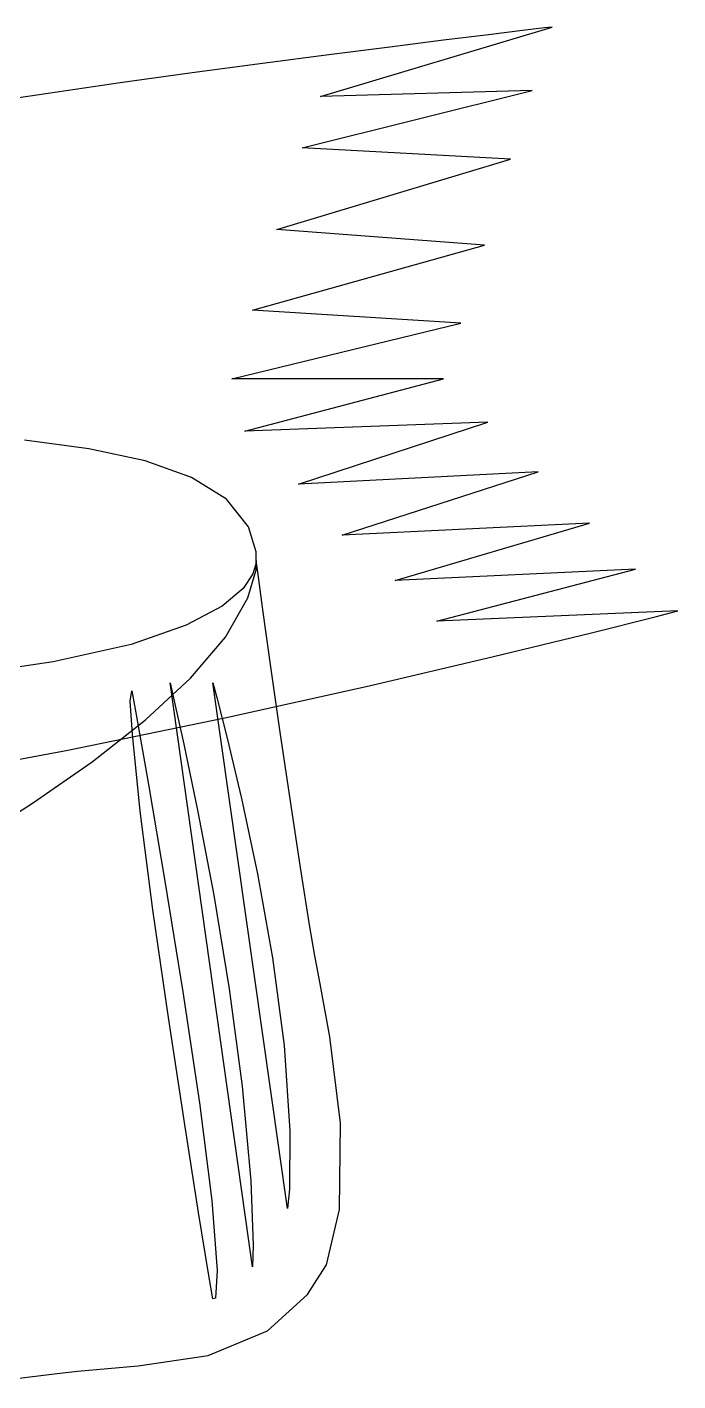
# Model space of a CAD drawing. Extents: x 71 to 283, y 22 to 328.
# Drawn here: x 254 to 280.4, y 25.3 to 80.3 of the extents above; entities that cross this region are included whole.
import ezdxf

# ---------------------------------------------------------------- set-up
doc = ezdxf.new("R2010")
doc.units = 0
doc.header["$MEASUREMENT"] = 0

msp = doc.modelspace()

# ---------------------------------------------------------------- linework, layer by layer
at = {"color": 32}
for points in [[(249.017, 49.663), (255.627, 50.8953), (262.008, 52.2097), (267.871, 53.5079), (272.931, 54.6901), (276.902, 55.6578), (279.494, 56.3107), (280.422, 56.5506), (280.422, 56.5506), (270.617, 56.1277), (278.694, 58.2443), (268.923, 57.7854), (276.824, 60.1126), (266.77, 59.6194), (274.744, 62.1951), (265.006, 61.7001), (272.697, 64.2056), (262.819, 63.8528), (270.897, 65.9694), (262.29, 65.9694), (271.603, 68.2265), (263.136, 68.7557), (272.557, 71.4015), (264.124, 72.0369), (273.615, 74.8951), (265.148, 75.354), (274.497, 77.6813), (265.888, 77.4347), (275.307, 80.2569), (275.307, 80.2569), (275.307, 80.2569), (274.996, 80.221), (274.108, 80.1151), (272.717, 79.9454), (270.892, 79.7207), (268.707, 79.4452), (266.229, 79.1284), (263.531, 78.7756), (260.683, 78.3925), (257.759, 77.9872), (254.83, 77.5656), (251.963, 77.1342)], [(252.738, 25.2773), (255.199, 25.5764), (256.018, 25.6756), (258.488, 25.8892), (261.332, 26.3054), (263.747, 27.3086), (265.362, 28.7927), (265.748, 29.3867), (266.138, 29.9944), (266.664, 32.2351), (266.712, 35.742), (266.278, 39.2546), (265.885, 41.4059), (265.748, 42.121), (265.665, 42.5401), (265.449, 43.8023), (265.078, 46.1257), (264.67, 48.8237), (264.261, 51.6297), (263.882, 54.278), (263.569, 56.4995), (263.357, 58.0291), (263.278, 58.5971), (263.278, 58.5971), (263.278, 58.5971), (263.273, 58.4496), (263.151, 58.0485), (262.748, 57.4573), (261.898, 56.7408), (260.437, 55.9636), (258.203, 55.1889), (255.029, 54.4823), (251.827, 54.012)]]:
    msp.add_lwpolyline(points, dxfattribs=at)
at = {"color": 44}
msp.add_lwpolyline([(251.612, 47.0916), (254.194, 48.7355), (256.61, 50.4211), (258.778, 52.1229), (260.612, 53.8166), (262.029, 55.4771), (262.945, 57.0784), (263.274, 58.2164), (263.278, 58.5971), (263.278, 58.5971), (263.281, 58.94), (262.973, 59.968), (262.074, 61.0803), (260.649, 61.9608), (258.763, 62.636), (256.478, 63.1335), (253.862, 63.4781)], dxfattribs=at)
at = {"color": 0}
for points in [[(259.785, 53.6222), (259.785, 53.6222), (259.938, 52.9565), (260.343, 51.1295), (260.91, 48.3912), (261.553, 44.9972), (262.184, 41.1992), (262.716, 37.2512), (263.063, 33.4064), (263.161, 30.7881), (263.136, 29.9158), (259.785, 53.6222)], [(261.515, 53.6222), (261.515, 53.6222), (261.677, 53.0257), (262.102, 51.3842), (262.687, 48.926), (263.335, 45.8749), (263.944, 42.4586), (264.415, 38.9033), (264.65, 35.4348), (264.629, 33.0633), (264.547, 32.2792), (261.515, 53.6222)], [(258.233, 53.3054), (258.233, 53.3054), (258.419, 52.258), (258.904, 49.4923), (259.569, 45.5757), (260.296, 41.0778), (260.972, 36.5647), (261.477, 32.6044), (261.696, 29.7642), (261.632, 28.6439), (261.515, 28.6108), (261.515, 28.6108), (261.356, 29.5631), (260.941, 32.1124), (260.364, 35.7671), (259.715, 40.0322), (259.085, 44.413), (258.567, 48.4145), (258.253, 51.544), (258.159, 52.8796), (258.233, 53.3054)]]:
    msp.add_lwpolyline(points, close=True, dxfattribs=at)

doc.saveas('drawing.dxf')
